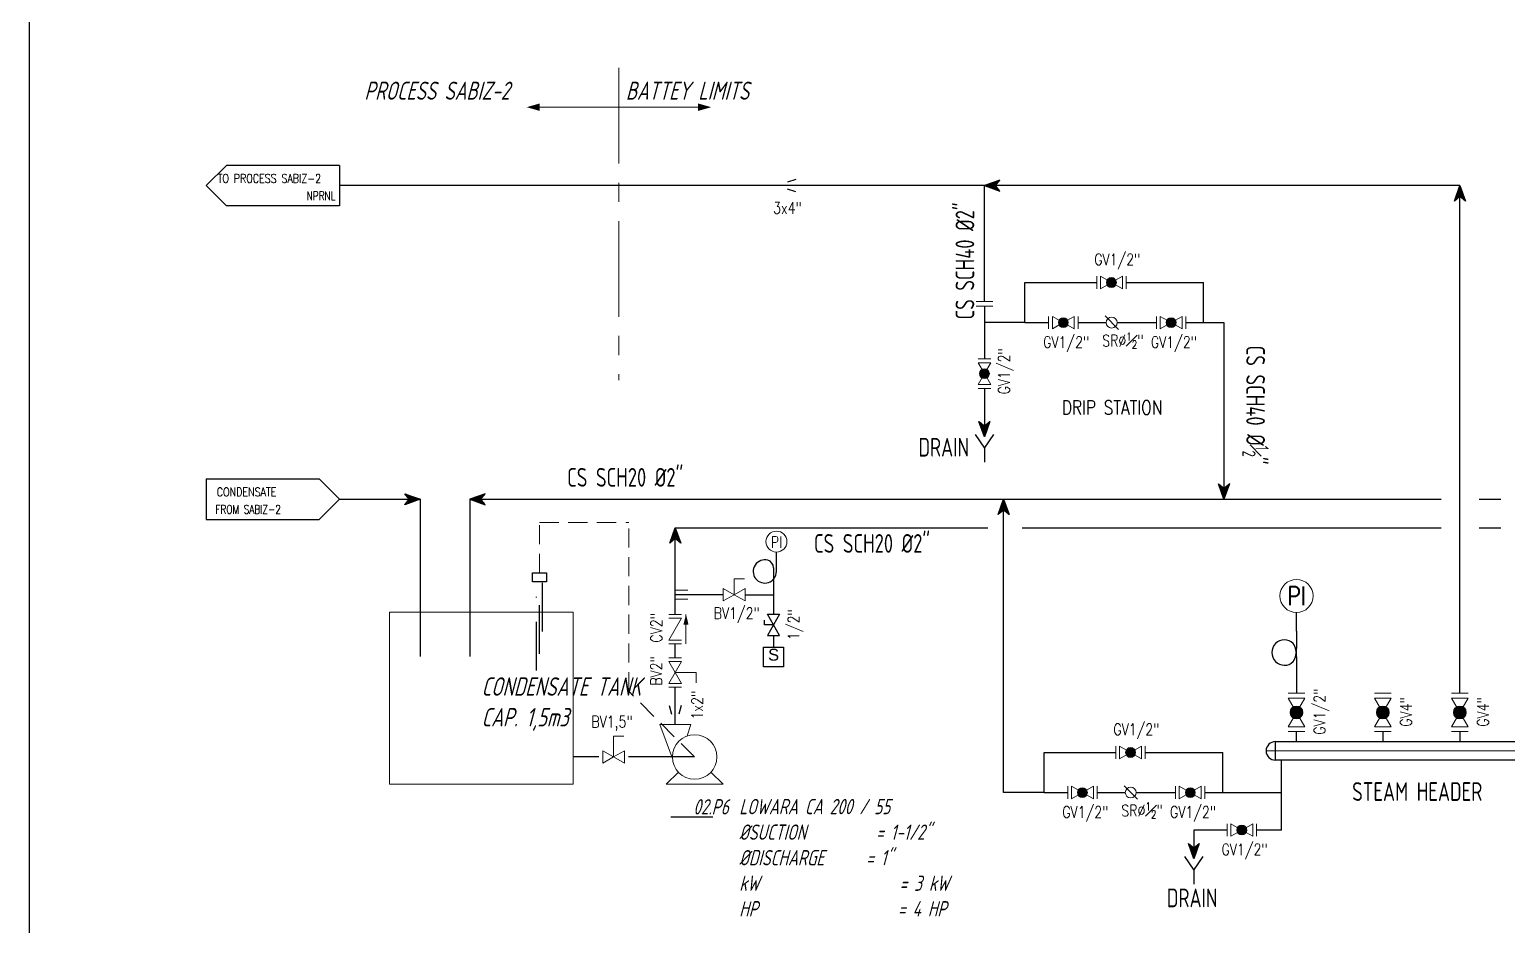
# Model space of a CAD drawing. Extents: x -29512 to 147477, y -5232 to 39709.
# Drawn here: x 138730.2 to 138923, y 10722 to 10838.9 of the extents above; entities that cross this region are included whole.
import ezdxf
from ezdxf.enums import TextEntityAlignment as Align

# ---------------------------------------------------------------- set-up
doc = ezdxf.new("R2010")
doc.units = 0
for name, pattern in [('CENTER', [2, 1.25, -0.25, 0.25, -0.25]), ('DASHDOT', [25.4, 12.7, -6.35, 0, -6.35]), ('HIDDEN', [0.375, 0.25, -0.125])]:
    doc.linetypes.add(name, pattern=pattern)
doc.layers.get('0').update_dxf_attribs({"linetype": 'CONTINUOUS'})
for name, color, linetype in [('DIMENSION', 3, 'CONTINUOUS'), ('HATCH', 4, 'CONTINUOUS'), ('PIPA', 6, 'CONTINUOUS'), ('RED', 1, 'CONTINUOUS'), ('S', 7, 'CONTINUOUS'), ('TEXT', 4, 'CONTINUOUS')]:
    doc.layers.add(name, color=color, linetype=linetype)
for name, color, linetype, lineweight in [('FITTING', 7, 'CONTINUOUS', 13), ('HAT', 8, 'CONTINUOUS', 13), ('TAG', 140, 'CONTINUOUS', 13)]:
    doc.layers.add(name, color=color, linetype=linetype, lineweight=lineweight)
doc.styles.add('A3', font='arial.ttf', dxfattribs={"height": 0.3})
doc.styles.add('ISOCP', font='isocp.shx', dxfattribs={"width": 0.8, "height": 2})
doc.styles.add('Romans100', font='romans.shx', dxfattribs={"width": 0.8, "height": 200})
doc.styles.add('Romans75', font='romans.shx', dxfattribs={"width": 0.8, "height": 150})
doc.styles.add('S', font='ITALIC', dxfattribs={"height": 6})
doc.styles.add('S3', font='SIMPLEX', dxfattribs={"width": 0.9, "height": 0.3})
doc.styles.add('S35S', font='SIMPLEX', dxfattribs={"width": 0.5, "height": 0.35})
doc.styles.add('STYLE4', font='isocp.shx', dxfattribs={"width": 0.8, "oblique": 15, "height": 2})

# ---------------------------------------------------------------- blocks, each defined once
blk = doc.blocks.new('LOSAN', base_point=(47, 38))
for p, q in [((47, 38.7), (50.9, 38.7)), ((47, 37.3), (50.9, 37.3))]:
    blk.add_line(p, q)
at = {"layer": 'S'}
for tag, p, height, style, width in [('3', (47.1, 38.1), 0.35, 'S35S', 0.5), ('1', (47.1, 38.1), 0.3, 'S3', 0.9), ('4', (47.1, 37.5), 0.35, 'S35S', 0.5), ('2', (47.1, 37.5), 0.3, 'S3', 0.9)]:
    blk.add_attdef(tag, p, '', height=height, dxfattribs=dict(at, style=style, width=width))
blk = doc.blocks.new('PUMP')
at = {"layer": 'FITTING'}
for points in [[(298, -21), (468, 438), (53, 438), (101, 282)], [(-217, -206), (-383, -365), (383, -365), (217, -206)]]:
    blk.add_lwpolyline(points, dxfattribs=at)
blk.add_circle((0, 0), 299, dxfattribs=at)
blk = doc.blocks.new('PRESA', base_point=(1.75, 0.1))
for p, q in [((1.5, 0.1), (1.5, 0.6)), ((1.5, 0.6), (2, 0.6)), ((2, 0.6), (2, 0.1)), ((2, 0.1), (1.5, 0.1))]:
    blk.add_line(p, q)
at = {"style": 'S', "width": 1.2}
blk.add_attdef('1', text='', height=0.3, dxfattribs=at).set_placement((1.75, 0.2), align=Align.CENTER)

msp = doc.modelspace()

# ---------------------------------------------------------------- hatches: boundary and pattern name
h = msp.add_hatch()
h.set_pattern_fill('ANSI37', color=256, scale=0.487754, angle=90, style=0)
h.set_pattern_definition([(135, (139536.955793, 10679.49543), (-0.043111732, -0.043111732), []), (225, (139536.955793, 10679.49543), (0.043111732, -0.043111732), [])])
h.paths.add_polyline_path([(138854.7648, 10818.534), (138856.77, 10817.8185), (138856.191, 10818.534)])
h.paths.add_polyline_path([(138854.7648, 10818.534), (138856.191, 10818.534), (138856.77, 10819.2495)])
h = msp.add_hatch()
h.set_pattern_fill('ANSI37', color=256, scale=0.487754, angle=180, style=0)
h.set_pattern_definition([(135, (139055.83479, 10136.343), (0.043111732, 0.043111732), []), (45, (139055.83479, 10136.343), (0.043111732, -0.043111732), [])])
h.paths.add_polyline_path([(138916.7962, 10818.534), (138917.5117, 10816.5288), (138916.7962, 10817.1078)])
h.paths.add_polyline_path([(138916.7962, 10818.534), (138916.7962, 10817.1078), (138916.0807, 10816.5288)])
h = msp.add_hatch()
h.set_pattern_fill('ANSI37', color=256, scale=0.487754, style=0)
h.set_pattern_definition([(315, (138715.726205, 11467.963465), (-0.043111732, -0.043111732), []), (225, (138715.726205, 11467.963465), (-0.043111732, 0.043111732), [])])
h.paths.add_polyline_path([(138854.7648, 10785.7725), (138854.0493, 10787.7776), (138854.7648, 10787.1987)])
h.paths.add_polyline_path([(138854.7648, 10785.7725), (138854.7648, 10787.1987), (138855.4803, 10787.7776)])
h = msp.add_hatch()
h.set_pattern_fill('ANSI37', color=256, scale=0.487754, angle=90, style=0)
h.set_pattern_definition([(45, (138098.929904, 10638.57735), (0.043111732, -0.043111732), []), (315, (138098.929904, 10638.57735), (-0.043111732, -0.043111732), [])])
h.paths.add_polyline_path([(138781.1209, 10777.6159), (138779.1157, 10776.9004), (138779.6947, 10777.6159)])
h.paths.add_polyline_path([(138781.1209, 10777.6159), (138779.6947, 10777.6159), (138779.1157, 10778.3314)])
h = msp.add_hatch()
h.set_pattern_fill('ANSI37', color=256, scale=0.487754, angle=90, style=0)
h.set_pattern_definition([(135, (139469.809754, 10638.57735), (-0.043111732, -0.043111732), []), (225, (139469.809754, 10638.57735), (0.043111732, -0.043111732), [])])
h.paths.add_polyline_path([(138787.6187, 10777.6159), (138789.6239, 10776.9004), (138789.045, 10777.6159)])
h.paths.add_polyline_path([(138787.6187, 10777.6159), (138789.045, 10777.6159), (138789.6239, 10778.3314)])
h = msp.add_hatch()
h.set_pattern_fill('ANSI37', color=256, scale=0.487754, style=0)
h.set_pattern_definition([(315, (138746.97082, 11459.806936), (-0.043111732, -0.043111732), []), (225, (138746.97082, 11459.806936), (-0.043111732, 0.043111732), [])])
h.paths.add_polyline_path([(138886.0094, 10777.6159), (138885.2939, 10779.6211), (138886.0094, 10779.0421)])
h.paths.add_polyline_path([(138886.0094, 10777.6159), (138886.0094, 10779.0421), (138886.7249, 10779.6211)])
h = msp.add_hatch()
h.set_pattern_fill('ANSI37', color=256, scale=0.487754, angle=180, style=0)
h.set_pattern_definition([(135, (138996.29848, 10095.424915), (0.043111732, 0.043111732), []), (45, (138996.29848, 10095.424915), (0.043111732, -0.043111732), [])])
h.paths.add_polyline_path([(138857.2599, 10777.6159), (138857.9754, 10775.6107), (138857.2599, 10776.1897)])
h.paths.add_polyline_path([(138857.2599, 10777.6159), (138857.2599, 10776.1897), (138856.5444, 10775.6107)])
h = msp.add_hatch()
h.set_pattern_fill('ANSI37', color=256, scale=0.487754, angle=180, style=0)
h.set_pattern_definition([(135, (138953.456164, 10091.70938), (0.043111732, 0.043111732), []), (45, (138953.456164, 10091.70938), (0.043111732, -0.043111732), [])])
h.paths.add_polyline_path([(138814.4176, 10773.9004), (138815.1331, 10771.8952), (138814.4176, 10772.4742)])
h.paths.add_polyline_path([(138814.4176, 10773.9004), (138814.4176, 10772.4742), (138813.7021, 10771.8952)])
h = msp.add_hatch()
h.set_pattern_fill('ANSI37', color=256, scale=0.487754, angle=180, style=0)
h.set_pattern_definition([(315, (138743.046004, 11412.898683), (-0.043111732, -0.043111732), []), (225, (138743.046004, 11412.898683), (-0.043111732, 0.043111732), [])])
h.paths.add_polyline_path([(138882.0846, 10730.7077), (138881.3691, 10732.7129), (138882.0846, 10732.1339)])
h.paths.add_polyline_path([(138882.0846, 10730.7077), (138882.0846, 10732.1339), (138882.8001, 10732.7129)])
at = {"layer": 'PIPA'}
h = msp.add_hatch(color=0, dxfattribs=at)
edge = h.paths.add_edge_path()
edge.add_arc((138871.333, 10805.8922), 0.6427, -180, 180, ccw=False)
h = msp.add_hatch(color=0, dxfattribs=at)
edge = h.paths.add_edge_path()
edge.add_arc((138865.0504, 10800.6554), 0.6427, -180, 180, ccw=False)
h = msp.add_hatch(color=0, dxfattribs=at)
edge = h.paths.add_edge_path()
edge.add_arc((138879.1237, 10800.6554), 0.6427, -180, 180, ccw=False)
h = msp.add_hatch(color=0, dxfattribs=at)
edge = h.paths.add_edge_path()
edge.add_arc((138854.7648, 10794.0004), 0.6427, -90, 270, ccw=False)
h = msp.add_hatch(color=0, dxfattribs=at)
edge = h.paths.add_edge_path()
edge.add_arc((138895.4747, 10749.7938), 0.8369, 0, 360)
h = msp.add_hatch(color=0, dxfattribs=at)
edge = h.paths.add_edge_path()
edge.add_arc((138906.7438, 10749.7938), 0.8369, 0, 360)
h = msp.add_hatch(color=0, dxfattribs=at)
edge = h.paths.add_edge_path()
edge.add_arc((138916.7962, 10749.7938), 0.8369, 0, 360)
h = msp.add_hatch(color=0, dxfattribs=at)
edge = h.paths.add_edge_path()
edge.add_arc((138873.8281, 10744.5674), 0.6427, -180, 180, ccw=False)
h = msp.add_hatch(color=0, dxfattribs=at)
edge = h.paths.add_edge_path()
edge.add_arc((138867.5456, 10739.3306), 0.6427, -180, 180, ccw=False)
h = msp.add_hatch(color=0, dxfattribs=at)
edge = h.paths.add_edge_path()
edge.add_arc((138881.6188, 10739.3306), 0.6427, -180, 180, ccw=False)
h = msp.add_hatch(color=0, dxfattribs=at)
edge = h.paths.add_edge_path()
edge.add_arc((138888.3445, 10734.4526), 0.6427, -180, 180, ccw=False)

# ---------------------------------------------------------------- linework, layer by layer
for p, q in [((138755.8511, 10821.1823), (138753.2028, 10818.534)), ((138770.606, 10821.1823), (138770.606, 10815.8857)), ((138753.2028, 10818.534), (138755.8511, 10815.8857)), ((138753.2028, 10780.2642), (138753.2028, 10774.9676)), ((138767.9577, 10780.2642), (138770.606, 10777.6159)), ((138770.606, 10777.6159), (138767.9577, 10774.9676)), ((138826.4502, 10762.6017), (138828.0238, 10762.6017)), ((138828.0238, 10762.6017), (138826.4502, 10759.8478)), ((138828.0238, 10759.8478), (138826.4502, 10762.6017)), ((138826.0568, 10761.2247), (138826.0568, 10761.8148)), ((138827.237, 10761.2247), (138826.0568, 10761.2247)), ((138826.4502, 10759.8478), (138828.0238, 10759.8478))]:
    msp.add_line(p, q)
at = {"color": 7, "lineweight": 20}
for p, q in [((138822.1117, 10765.1613), (138822.1117, 10767.2311)), ((138823.4426, 10767.2311), (138822.1117, 10767.2311)), ((138814.4176, 10755.0058), (138817.1484, 10755.0058)), ((138817.1484, 10753.6749), (138817.1484, 10755.0058)), ((138806.3802, 10743.9804), (138806.3802, 10746.7113)), ((138807.7111, 10746.7113), (138806.3802, 10746.7113))]:
    msp.add_line(p, q, dxfattribs=at)
at = {"color": 30, "lineweight": 20}
msp.add_line((138814.4176, 10762.5882), (138814.4176, 10762.5951), dxfattribs=at)
at = {"color": 8, "linetype": 'CENTER', "lineweight": 9, "ltscale": 100}
msp.add_line((138891.515, 10744.7821), (138928.694, 10744.7821), dxfattribs=at)
for points in [[(138856.77, 10819.2495), (138854.7648, 10818.534), (138856.77, 10817.8185), (138856.191, 10818.534), (138856.77, 10819.2495)], [(138916.0807, 10816.5288), (138916.7962, 10818.534), (138917.5117, 10816.5288), (138916.7962, 10817.1078), (138916.0807, 10816.5288)], [(138855.4803, 10787.7776), (138854.7648, 10785.7725), (138854.0493, 10787.7776), (138854.7648, 10787.1987), (138855.4803, 10787.7776)], [(138779.1157, 10778.3314), (138781.1209, 10777.6159), (138779.1157, 10776.9004), (138779.6947, 10777.6159), (138779.1157, 10778.3314)], [(138789.6239, 10778.3314), (138787.6187, 10777.6159), (138789.6239, 10776.9004), (138789.045, 10777.6159), (138789.6239, 10778.3314)], [(138886.7249, 10779.6211), (138886.0094, 10777.6159), (138885.2939, 10779.6211), (138886.0094, 10779.0421), (138886.7249, 10779.6211)], [(138856.5444, 10775.6107), (138857.2599, 10777.6159), (138857.9754, 10775.6107), (138857.2599, 10776.1897), (138856.5444, 10775.6107)], [(138813.7021, 10771.8952), (138814.4176, 10773.9004), (138815.1331, 10771.8952), (138814.4176, 10772.4742), (138813.7021, 10771.8952)], [(138882.8001, 10732.7129), (138882.0846, 10730.7077), (138881.3691, 10732.7129), (138882.0846, 10732.1339), (138882.8001, 10732.7129)]]:
    msp.add_lwpolyline(points)
at = {"color": 7, "lineweight": 20}
msp.add_circle((138827.6189, 10772.0857), 1.3668, dxfattribs=at)
at = {"layer": 'DIMENSION', "color": 4, "linetype": 'HIDDEN', "lineweight": 13, "ltscale": 10}
for p, q in [((138796.7062, 10767.9922), (138796.7062, 10774.5604)), ((138796.7062, 10774.5604), (138808.366, 10774.5604)), ((138808.366, 10752.5596), (138808.366, 10774.5604)), ((138816.9452, 10743.9804), (138808.366, 10752.5596))]:
    msp.add_line(p, q, dxfattribs=at)
at = {"layer": 'DIMENSION', "color": 4, "linetype": 'DASHDOT', "ltscale": 0.5}
for p, q in [((138796.3325, 10755.2611), (138796.3325, 10766.8382)), ((138796.7062, 10757.4508), (138796.7062, 10766.8382)), ((138797.0799, 10760.3674), (138797.0799, 10766.8382))]:
    msp.add_line(p, q, dxfattribs=at)
at = {"layer": 'DIMENSION', "color": 0, "linetype": 'ByBlock', "ltscale": 0.5}
for p, q in [((138827.237, 10765.1613), (138827.237, 10762.6017)), ((138827.237, 10759.8478), (138827.237, 10758.3263))]:
    msp.add_line(p, q, dxfattribs=at)
at = {"layer": 'DIMENSION', "color": 1}
for p, q in [((138895.4747, 10760.3887), (138895.4747, 10758.1527)), ((138895.4747, 10757.0684), (138895.4747, 10752.2967)), ((138813.8485, 10736.1708), (138819.3079, 10736.1708))]:
    msp.add_line(p, q, dxfattribs=at)
at = {"layer": 'DIMENSION', "color": 1, "linetype": 'ByBlock', "ltscale": 0.5}
for p, q in [((138804.4579, 10743.9804), (138801.088, 10743.9804)), ((138816.9452, 10743.9804), (138808.3026, 10743.9804))]:
    msp.add_line(p, q, dxfattribs=at)
at = {"layer": 'DIMENSION', "color": 6, "linetype": 'ByBlock', "ltscale": 0.5}
msp.add_lwpolyline([(139165.2769, 10574.7622), (138730.1652, 10574.7622), (138730.1652, 10902.4098), (139165.2769, 10902.4098)], close=True, dxfattribs=at)
at = {"layer": 'DIMENSION', "color": 4}
msp.add_lwpolyline([(138797.6209, 10766.8382), (138795.7915, 10766.8382), (138795.7915, 10767.9922), (138797.6209, 10767.9922)], close=True, dxfattribs=at)
at = {"layer": 'DIMENSION', "color": 1}
for centre, radius, start, end in [((138893.9109, 10757.6105), 1.6552, 45.949534, 314.050466), ((138892.2659, 10757.2182), 3.2123, 357.326599, 29.50259), ((138892.2659, 10758.0028), 3.2123, 330.49741, 2.673401)]:
    msp.add_arc(centre, radius, start, end, dxfattribs=at)
at = {"layer": 'FITTING', "color": 3, "linetype": 'CENTER', "ltscale": 10}
for p, q in [((138807.0658, 10833.9151), (138807.0658, 10793.1439)), ((138807.0658, 10828.7722), (138796.7255, 10828.7722))]:
    msp.add_line(p, q, dxfattribs=at)
at = {"layer": 'FITTING', "color": 0, "linetype": 'CENTER', "ltscale": 10}
msp.add_line((138807.0658, 10828.7722), (138817.4062, 10828.7722), dxfattribs=at)
at = {"layer": 'FITTING'}
for p, q in [((138869.4106, 10805.0679), (138869.4106, 10806.7165)), ((138873.2553, 10805.0679), (138873.2553, 10806.7165)), ((138853.6915, 10803.4366), (138855.838, 10803.4366)), ((138853.6915, 10802.7926), (138855.838, 10802.7926)), ((138863.1281, 10799.8311), (138863.1281, 10801.4797)), ((138866.9728, 10799.8311), (138866.9728, 10801.4797)), ((138877.2014, 10799.8311), (138877.2014, 10801.4797)), ((138881.0461, 10799.8311), (138881.0461, 10801.4797)), ((138855.5891, 10795.9228), (138853.9405, 10795.9228)), ((138855.5891, 10792.078), (138853.9405, 10792.078)), ((138894.4015, 10752.2967), (138896.548, 10752.2967)), ((138905.6705, 10752.2967), (138907.8171, 10752.2967)), ((138915.7229, 10752.2967), (138917.8695, 10752.2967)), ((138894.4015, 10747.2908), (138896.548, 10747.2908)), ((138905.6705, 10747.2908), (138907.8171, 10747.2908)), ((138915.7229, 10747.2908), (138917.8695, 10747.2908)), ((138871.9058, 10743.7431), (138871.9058, 10745.3917)), ((138875.7505, 10743.7431), (138875.7505, 10745.3917)), ((138865.6232, 10738.5063), (138865.6232, 10740.1549)), ((138869.4679, 10738.5063), (138869.4679, 10740.1549)), ((138879.6965, 10738.5063), (138879.6965, 10740.1549)), ((138883.5412, 10738.5063), (138883.5412, 10740.1549)), ((138886.4221, 10733.6283), (138886.4221, 10735.2769)), ((138890.2668, 10733.6283), (138890.2668, 10735.2769))]:
    msp.add_line(p, q, dxfattribs=at)
at = {"layer": 'FITTING', "lineweight": 13}
for p, q in [((138870.5022, 10801.5271), (138872.2456, 10799.7837)), ((138872.9973, 10740.2023), (138874.7407, 10738.4589))]:
    msp.add_line(p, q, dxfattribs=at)
at = {"layer": 'FITTING', "lineweight": 20}
for p, q in [((138814.4176, 10765.7535), (138816.0662, 10765.7535)), ((138814.4176, 10765.7535), (138816.0662, 10765.7535)), ((138814.4176, 10764.5691), (138816.0662, 10764.5691)), ((138814.4176, 10764.5691), (138816.0662, 10764.5691)), ((138813.5933, 10762.5882), (138815.2419, 10762.5882)), ((138815.8171, 10762.5879), (138815.8171, 10758.7435)), ((138813.5933, 10758.7435), (138815.2419, 10758.7435)), ((138813.5933, 10758.7435), (138815.2419, 10758.7435)), ((138815.2419, 10756.9281), (138813.5933, 10756.9281)), ((138815.2419, 10753.0834), (138813.5933, 10753.0834))]:
    msp.add_line(p, q, dxfattribs=at)
at = {"layer": 'FITTING'}
for points in [[(138871.333, 10805.8922), (138869.9053, 10805.0679), (138869.9053, 10806.7165)], [(138871.333, 10805.8922), (138872.7607, 10805.0679), (138872.7607, 10806.7165)], [(138865.0504, 10800.6554), (138863.6227, 10799.8311), (138863.6227, 10801.4797)], [(138865.0504, 10800.6554), (138866.4782, 10799.8311), (138866.4782, 10801.4797)], [(138879.1237, 10800.6554), (138877.696, 10799.8311), (138877.696, 10801.4797)], [(138879.1237, 10800.6554), (138880.5515, 10799.8311), (138880.5515, 10801.4797)], [(138854.7648, 10794.0004), (138855.5891, 10795.4281), (138853.9405, 10795.4281)], [(138854.7648, 10794.0004), (138855.5891, 10792.5727), (138853.9405, 10792.5727)], [(138895.4747, 10749.7938), (138894.4015, 10751.6527), (138896.548, 10751.6527)], [(138906.7438, 10749.7938), (138905.6705, 10751.6527), (138907.8171, 10751.6527)], [(138916.7962, 10749.7938), (138915.7229, 10751.6527), (138917.8695, 10751.6527)], [(138895.4747, 10749.7938), (138894.4015, 10747.9348), (138896.548, 10747.9348)], [(138906.7438, 10749.7938), (138905.6705, 10747.9348), (138907.8171, 10747.9348)], [(138916.7962, 10749.7938), (138915.7229, 10747.9348), (138917.8695, 10747.9348)], [(138873.8281, 10744.5674), (138872.4004, 10743.7431), (138872.4004, 10745.3917)], [(138873.8281, 10744.5674), (138875.2558, 10743.7431), (138875.2558, 10745.3917)], [(138867.5456, 10739.3306), (138866.1178, 10738.5063), (138866.1178, 10740.1549)], [(138867.5456, 10739.3306), (138868.9733, 10738.5063), (138868.9733, 10740.1549)], [(138881.6188, 10739.3306), (138880.1911, 10738.5063), (138880.1911, 10740.1549)], [(138881.6188, 10739.3306), (138883.0466, 10738.5063), (138883.0466, 10740.1549)], [(138888.3445, 10734.4526), (138886.9168, 10733.6283), (138886.9168, 10735.2769)], [(138888.3445, 10734.4526), (138889.7722, 10733.6283), (138889.7722, 10735.2769)]]:
    msp.add_lwpolyline(points, close=True, dxfattribs=at)
at = {"layer": 'FITTING', "lineweight": 20}
for points in [[(138822.1117, 10765.1613), (138820.684, 10764.337), (138820.684, 10765.9856)], [(138822.1117, 10765.1613), (138823.5394, 10764.337), (138823.5394, 10765.9856)], [(138814.4176, 10755.0058), (138815.2419, 10756.4335), (138813.5933, 10756.4335)], [(138814.4176, 10755.0058), (138815.2419, 10753.5781), (138813.5933, 10753.5781)], [(138806.3802, 10743.9804), (138804.9525, 10744.8047), (138804.9525, 10743.1561)], [(138806.3802, 10743.9804), (138807.8079, 10744.8047), (138807.8079, 10743.1561)]]:
    msp.add_lwpolyline(points, close=True, dxfattribs=at)
at = {"layer": 'FITTING', "linetype": 'ByBlock', "ltscale": 0.5}
msp.add_lwpolyline([(138777.118, 10762.8737), (138777.118, 10740.4177), (138801.088, 10740.4177), (138801.088, 10762.8737)], close=True, dxfattribs=at)
at = {"layer": 'FITTING', "lineweight": 20}
msp.add_lwpolyline([(138815.2419, 10762.0936), (138813.5933, 10762.0936), (138815.2419, 10762.0936), (138813.5933, 10759.2381), (138815.2419, 10759.2381)], dxfattribs=at)
at = {"layer": 'FITTING'}
for centre, radius in [((138871.333, 10805.8922), 0.6427), ((138865.0504, 10800.6554), 0.6427), ((138871.3627, 10800.6666), 0.7125), ((138879.1237, 10800.6554), 0.6427), ((138854.7648, 10794.0004), 0.6427), ((138895.4747, 10749.7938), 0.8369), ((138906.7438, 10749.7938), 0.8369), ((138916.7962, 10749.7938), 0.8369), ((138873.8281, 10744.5674), 0.6427), ((138867.5456, 10739.3306), 0.6427), ((138873.8578, 10739.3418), 0.7125), ((138881.6188, 10739.3306), 0.6427), ((138888.3445, 10734.4526), 0.6427)]:
    msp.add_circle(centre, radius, dxfattribs=at)
at = {"layer": 'FITTING', "lineweight": 20}
msp.add_solid([(138815.4799, 10761.2418), (138815.8171, 10762.5879), (138816.1534, 10761.2416)], dxfattribs=at)
at = {"layer": 'HAT'}
msp.add_circle((138895.4747, 10764.9936), 2.1604, dxfattribs=at)
at = {"layer": 'HATCH', "color": 7}
for p, q in [((138827.6189, 10768.1858), (138827.6189, 10770.7189)), ((138827.237, 10768.6821), (138827.237, 10765.1613)), ((138820.684, 10765.1613), (138814.4176, 10765.1613)), ((138820.684, 10765.1613), (138814.4176, 10765.1613)), ((138823.5394, 10765.1613), (138827.237, 10765.1613))]:
    msp.add_line(p, q, dxfattribs=at)
for centre, radius, start, end in [((138826.1054, 10768.1858), 1.5135, 75.15061, 360), ((138826.237, 10768.6821), 1, 360, 75.15061)]:
    msp.add_arc(centre, radius, start, end, dxfattribs=at)
at = {"layer": 'PIPA'}
for p, q in [((138916.7962, 10818.534), (138770.606, 10818.534)), ((138916.7962, 10752.2967), (138916.7962, 10818.534)), ((138854.7648, 10784.2783), (138854.7648, 10782.4493)), ((138895.4747, 10745.9873), (138895.4747, 10747.2908)), ((138906.7438, 10747.2908), (138906.7438, 10745.9873)), ((138916.7962, 10747.2908), (138916.7962, 10745.9873)), ((138882.0846, 10729.2135), (138882.0846, 10727.3845))]:
    msp.add_line(p, q, dxfattribs=at)
at = {"layer": 'PIPA', "color": 3}
for p, q in [((138854.7648, 10803.4366), (138854.7648, 10818.534)), ((138860.0538, 10805.8922), (138869.4106, 10805.8922)), ((138860.0538, 10800.6554), (138860.0538, 10805.8922)), ((138873.2553, 10805.8922), (138883.3572, 10805.8922)), ((138883.3572, 10800.6554), (138883.3572, 10805.8922)), ((138854.7648, 10802.7926), (138854.7648, 10795.9228)), ((138860.0538, 10800.6554), (138854.7648, 10800.6554)), ((138860.0538, 10800.6554), (138863.1281, 10800.6554)), ((138866.9728, 10800.6554), (138870.6503, 10800.6554)), ((138872.0752, 10800.6589), (138877.2014, 10800.6554)), ((138881.0461, 10800.6554), (138886.0094, 10800.6554)), ((138886.0094, 10800.6554), (138886.0094, 10777.6159)), ((138854.7648, 10792.078), (138854.7648, 10787.1987)), ((138770.606, 10777.6159), (138781.1209, 10777.6159)), ((138781.1209, 10777.6159), (138781.1209, 10757.1029)), ((138787.6187, 10777.6159), (138914.3546, 10777.6159)), ((138787.6187, 10777.6159), (138787.6187, 10757.1029)), ((138857.2599, 10739.3306), (138857.2599, 10777.6159)), ((138919.315, 10777.6159), (138922.1302, 10777.6159)), ((138814.4176, 10773.9004), (138855.2215, 10773.9004)), ((138814.4176, 10762.5882), (138814.4176, 10773.9004)), ((138859.6813, 10773.9004), (138914.3546, 10773.9004)), ((138919.315, 10773.9004), (138922.1302, 10773.9004)), ((138814.4176, 10756.9281), (138814.4176, 10758.7435)), ((138814.4176, 10748.2363), (138814.4176, 10753.0834)), ((138862.5489, 10744.5674), (138871.9058, 10744.5674)), ((138862.5489, 10739.3306), (138862.5489, 10744.5674)), ((138875.7505, 10744.5674), (138885.8523, 10744.5674)), ((138885.8523, 10739.3306), (138885.8523, 10744.5674)), ((138893.5097, 10739.3306), (138893.5097, 10743.577)), ((138862.5489, 10739.3306), (138857.2599, 10739.3306)), ((138862.5489, 10739.3306), (138865.6232, 10739.3306)), ((138869.4679, 10739.3306), (138873.1454, 10739.3306)), ((138874.5703, 10739.3341), (138879.6965, 10739.3306)), ((138883.4993, 10739.3306), (138893.5097, 10739.3306)), ((138893.5097, 10734.4526), (138893.5097, 10739.3306)), ((138882.0846, 10734.4526), (138882.0846, 10732.1339)), ((138886.4221, 10734.4526), (138882.0846, 10734.4526)), ((138893.5097, 10734.4526), (138890.2668, 10734.4526))]:
    msp.add_line(p, q, dxfattribs=at)
at = {"layer": 'PIPA', "color": 4}
msp.add_line((138895.4747, 10760.3887), (138895.4747, 10762.8332), dxfattribs=at)
at = {"layer": 'PIPA'}
for points in [[(138853.5393, 10786.0757), (138854.7648, 10784.2783), (138855.9902, 10786.0757)], [(138880.8591, 10731.0109), (138882.0846, 10729.2135), (138883.31, 10731.0109)]]:
    msp.add_lwpolyline(points, dxfattribs=at)
msp.add_lwpolyline([(138892.7201, 10745.9873), (138927.4888, 10745.9873), (138927.4888, 10743.577), (138892.7201, 10743.577)], close=True, dxfattribs=at)
msp.add_arc((138892.7201, 10744.7821), 1.2052, 90, 270, dxfattribs=at)
at = {"layer": 'RED', "color": 3}
msp.add_solid([(138795.0334, 10828.7722), (138796.7255, 10829.2556), (138796.7255, 10828.2888)], dxfattribs=at)
at = {"layer": 'RED', "color": 0}
msp.add_solid([(138819.0982, 10828.7722), (138817.4062, 10829.2556), (138817.4062, 10828.2888)], dxfattribs=at)
at = {"layer": 'S'}
for p, q in [((138830.1539, 10819.3208), (138829.0524, 10819.0061)), ((138830.1539, 10817.7472), (138829.0524, 10818.0619)), ((138813.6308, 10750.6903), (138813.9455, 10749.5888)), ((138815.2044, 10750.6903), (138814.8897, 10749.5888))]:
    msp.add_line(p, q, dxfattribs=at)

# ---------------------------------------------------------------- block references
ref = msp.add_blockref('LOSAN', (138770.606, 10818.534), dxfattribs=dict(xscale=-3.783312564774691, yscale=3.783312564745062, zscale=3.783312564744928))
ref.add_attrib('1', 'TO PROCESS SABIZ-2', (138754.7064, 10818.9123), dxfattribs={"layer": 'S', "height": 1.134994, "style": 'S3', "width": 0.8})
ref.add_attrib('2', 'NPRNL', (138766.3183, 10816.6424), dxfattribs={"layer": 'S', "height": 1.13499, "style": 'S3', "width": 0.75})
ref = msp.add_blockref('LOSAN', (138753.2028, 10777.6159), dxfattribs=dict(xscale=3.783312564774691, yscale=3.783312564745062, zscale=3.783312564744928))
ref.add_attrib('1', 'CONDENSATE', (138754.5956, 10777.9943), dxfattribs={"layer": 'S', "height": 1.13499, "style": 'S3', "width": 0.8})
ref.add_attrib('2', 'FROM SABIZ-2', (138754.4184, 10775.7243), dxfattribs={"layer": 'S', "height": 1.134994, "style": 'S3', "width": 0.75})
ref = msp.add_blockref('PRESA', (138827.237, 10755.7448), dxfattribs=dict(xscale=5.162921724282863, yscale=5.162921724311057, zscale=5.162921724311135))
ref.add_attrib('1', 'S', dxfattribs={"height": 1.5489, "rotation": 360, "style": 'A3'}).set_placement((138827.2494, 10756.5503), align=Align.CENTER)
at = {"layer": 'PIPA', "color": 0, "xscale": -0.009711950311611872, "yscale": 0.00971195030342642, "zscale": 0.009711950305763044}
msp.add_blockref('PUMP', (138816.9452, 10743.9804), dxfattribs=at)

# ---------------------------------------------------------------- texts
at = {"layer": 'DIMENSION', "color": 6, "insert": (138792.7925, 10832.102), "char_height": 2.356742, "attachment_point": 3, "style": 'STYLE4'}
msp.add_mtext('\\C3;PROCESS SABIZ-2}', dxfattribs=at)
at = {"layer": 'DIMENSION', "color": 1, "style": 'STYLE4'}
for s, insert, char_height, attachment_point in [('\\C0;BATTEY LIMITS}', (138824.0537, 10832.102), 2.356742, 3), ('CONDENSATE TANK \\PCAP. 1,5m3\\P}', (138789.1398, 10754.3715), 2.4, 1), ('02.P6}', (138816.7739, 10738.4788), 2, 1)]:
    msp.add_mtext(s, dxfattribs=dict(at, insert=insert, char_height=char_height, attachment_point=attachment_point))
at = {"layer": 'DIMENSION', "color": 11, "insert": (138822.7643, 10738.5075), "char_height": 2, "attachment_point": 1, "style": 'STYLE4'}
msp.add_mtext('{\\A1;\\L\\C1;\\lLOWARA \\A1;CA 200 / 55\\PØSUCTION          = 1-1/2" \\PØDISCHARGE      = 1"\\PkW                    = 3 kW\\PHP                    = 4 HP}', dxfattribs=at)
at = {"layer": 'TAG', "color": 6, "lineweight": 20, "style": 'Romans100', "width": 0.8}
msp.add_text('3x4"', height=1.5, dxfattribs=at).set_placement((138830.941, 10814.8696), align=Align.RIGHT)
at = {"layer": 'TAG', "style": 'Romans75', "width": 0.8}
msp.add_text('DRIP STATION', height=1.829076, dxfattribs=at).set_placement((138864.8679, 10788.6548))
at = {"layer": 'TAG', "color": 6, "lineweight": 20, "style": 'Romans100', "width": 0.8}
for s, p in [('1/2"', (138830.6085, 10763.2556)), ('1x2"', (138818.0248, 10752.6271))]:
    msp.add_text(s, height=1.5, rotation=90, dxfattribs=at).set_placement(p, align=Align.RIGHT)
at = {"layer": 'TAG', "color": 6, "lineweight": 20, "char_height": 1.5, "style": 'Romans100'}
for s, insert, width, attachment_point in [('{\\A1;GV1/2\\H0.999999x;"}', (138875.1119, 10809.6552), 14.605895, 3), ('{\\A1;GV1/2\\H0.999999x;"}', (138868.4437, 10798.8675), 14.605895, 3), ('\\A1;SR%%C{\\H0.7x;\\S1#2;}"', (138875.5317, 10799.3664), 14.605895, 3), ('{\\A1;GV1/2\\H0.999999x;"}', (138882.4999, 10798.8675), 14.605895, 3), ('{PI}', (138827.6364, 10772.0176), 14.605895, 5), ('{BV1/2"}', (138822.4453, 10762.49), 14.605895, 5), ('{BV1,5"}', (138806.173, 10748.3536), 8.683366, 5), ('{\\A1;GV1/2\\H0.999999x;"}', (138877.607, 10748.3304), 14.605895, 3), ('{\\A1;GV1/2\\H0.999999x;"}', (138870.9389, 10737.5427), 14.605895, 3), ('\\A1;SR%%C{\\H0.7x;\\S1#2;}"', (138878.0268, 10738.0416), 14.605895, 3), ('{\\A1;GV1/2\\H0.999999x;"}', (138884.9951, 10737.5427), 14.605895, 3), ('{\\A1;GV1/2\\H0.999999x;"}', (138891.7207, 10732.6646), 14.605895, 3)]:
    msp.add_mtext(s, dxfattribs=dict(at, insert=insert, width=width, attachment_point=attachment_point))
at = {"layer": 'TAG', "color": 6, "lineweight": 20, "char_height": 1.5, "width": 14.605895, "rotation": 90, "style": 'Romans100'}
for s, insert, attachment_point in [('{\\A1;GV1/2"}', (138856.5731, 10797.3115), 3), ('{CV2"}', (138811.9452, 10760.8347), 5), ('{\\A1;GV1/2"}', (138897.7429, 10752.9046), 3), ('{\\A1;GV4"}', (138909.012, 10751.7861), 3), ('{\\A1;GV4"}', (138919.0644, 10751.7861), 3)]:
    msp.add_mtext(s, dxfattribs=dict(at, insert=insert, attachment_point=attachment_point))
at = {"layer": 'TAG', "color": 6, "lineweight": 20, "insert": (138811.9312, 10755.213), "char_height": 1.5, "attachment_point": 5, "rotation": 90, "style": 'Romans100'}
msp.add_mtext('{BV2"}', dxfattribs=at)
at = {"layer": 'TEXT', "style": 'ISOCP', "width": 0.8}
for s, p in [('CS SCH20 %%C2"', (138800.3106, 10779.2534)), ('CS SCH20 %%C2"', (138832.5211, 10770.6292)), ('STEAM HEADER', (138902.743, 10738.2492))]:
    msp.add_text(s, height=2.4388, dxfattribs=at).set_placement(p)
at = {"layer": 'TEXT', "char_height": 2.438768, "width": 25.261093, "attachment_point": 7, "style": 'ISOCP'}
for s, insert, rotation in [('{\\A1;CS SCH40 %%C2\\H0.999999x;"}', (138853.4332, 10801.072), 90), ('\\A1;CS SCH40 %%C{\\H0.7x;\\S1#2;}"', (138888.433, 10797.6572), 270)]:
    msp.add_mtext(s, dxfattribs=dict(at, insert=insert, rotation=rotation))
at = {"layer": 'TEXT', "char_height": 2.43877}
for s, insert, width, attachment_point, style in [('DRAIN', (138849.452, 10785.6245), 40.900081, 2, 'ISOCP'), ('PI', (138895.4747, 10764.9936), 4.034208, 5, 'Romans100'), ('DRAIN', (138881.867, 10726.8109), 40.900081, 2, 'ISOCP')]:
    msp.add_mtext(s, dxfattribs=dict(at, insert=insert, width=width, attachment_point=attachment_point, style=style))

doc.saveas('drawing.dxf')
